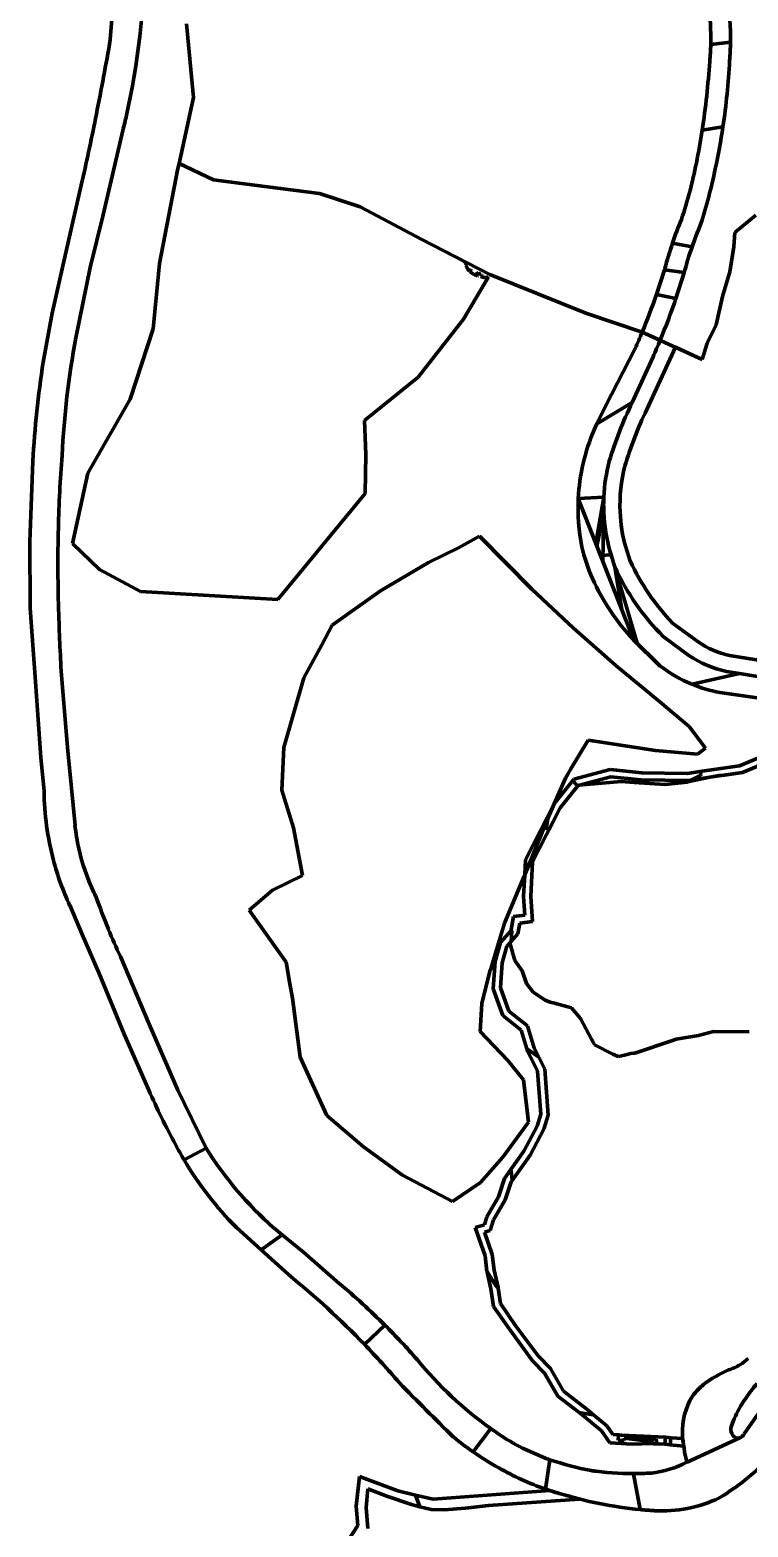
# Model space of a CAD drawing. Header units: inches. Extents: x 4096 to 6070, y 2882 to 5388.
# Drawn here: x 4363.8 to 4462.8, y 4302.5 to 4508.6 of the extents above; entities that cross this region are included whole.
import ezdxf

# ---------------------------------------------------------------- set-up
doc = ezdxf.new("R2010")
doc.units = ezdxf.units.IN
doc.header["$MEASUREMENT"] = 0
doc.linetypes.add('A_CONTINUOUS_LINE', pattern=[0])
for name, color, linetype, lineweight in [('access road', 150, 'Continuous', 30), ('footpath line', 2, 'Continuous', 30), ('Hatch institutional', 131, 'Continuous', 15), ('Hatch residential', 51, 'Continuous', 15), ('road 2', 1, 'A_CONTINUOUS_LINE', 30), ('secondary road', 40, 'Continuous', 30)]:
    doc.layers.add(name, color=color, linetype=linetype, lineweight=lineweight)

# ---------------------------------------------------------------- blocks, each defined once
blk = doc.blocks.new('residential')
at = {"layer": 'Hatch residential', "lineweight": 90}
for p, q in [((4384.39, 4490.21), (4384.24, 4489.52)), ((4389.11, 4487.99), (4384.39, 4490.21)), ((4384.24, 4489.52), (4381.71, 4476.47)), ((4394.8, 4487.23), (4389.11, 4487.99)), ((4403.74, 4486.08), (4394.8, 4487.23)), ((4409.32, 4484.28), (4403.74, 4486.08)), ((4417.83, 4479.76), (4409.32, 4484.28)), ((4463.83, 4483.12), (4460.93, 4480.74)), ((4423.62, 4476.77), (4417.83, 4479.76)), ((4460.93, 4480.74), (4460.81, 4478.75)), ((4460.81, 4478.75), (4460.26, 4475.29)), ((4381.71, 4476.47), (4380.81, 4467.44)), ((4423.71, 4476.59), (4423.62, 4476.77)), ((4423.79, 4476.53), (4423.71, 4476.59)), ((4423.92, 4476.53), (4423.79, 4476.53)), ((4423.9, 4476.2), (4423.94, 4476.33)), ((4424.01, 4475.9), (4423.9, 4476.2)), ((4424.04, 4476.55), (4423.92, 4476.53)), ((4423.94, 4476.33), (4424.07, 4476.31)), ((4424.13, 4476.5), (4424.04, 4476.55)), ((4424.07, 4476.31), (4424.13, 4476.5)), ((4424.44, 4475.58), (4424.39, 4475.52)), ((4424.39, 4475.52), (4424.4, 4475.42)), ((4424.52, 4475.54), (4424.44, 4475.58)), ((4424.57, 4475.5), (4424.52, 4475.54)), ((4424.65, 4475.42), (4424.57, 4475.5)), ((4423.55, 4468.81), (4427, 4474.63)), ((4424.45, 4475.37), (4424.55, 4475.36)), ((4424.55, 4475.36), (4424.65, 4475.42)), ((4425.44, 4475.09), (4425.36, 4474.97)), ((4425.36, 4474.97), (4425.52, 4474.87)), ((4425.61, 4475.2), (4425.44, 4475.09)), ((4425.6, 4474.76), (4425.48, 4474.73)), ((4425.52, 4474.87), (4425.6, 4474.76)), ((4425.84, 4474.92), (4425.61, 4475.2)), ((4425.98, 4474.93), (4425.84, 4474.92)), ((4425.97, 4474.67), (4426.01, 4474.71)), ((4426.21, 4474.56), (4425.97, 4474.67)), ((4425.98, 4474.76), (4425.98, 4474.93)), ((4426.07, 4474.79), (4425.98, 4474.76)), ((4426.01, 4474.71), (4426.06, 4474.69)), ((4426.06, 4474.69), (4426.14, 4474.76)), ((4426.14, 4474.76), (4426.07, 4474.79)), ((4427, 4474.63), (4426.85, 4474.56)), ((4460.26, 4475.29), (4459.26, 4471.9)), ((4459.26, 4471.9), (4458.37, 4468.02)), ((4380.81, 4467.44), (4377.63, 4457.76)), ((4417.32, 4460.8), (4423.55, 4468.81)), ((4423.55, 4468.81), (4423.55, 4468.81)), ((4458.37, 4468.02), (4457.12, 4465.47)), ((4457.12, 4465.47), (4456.44, 4463.25)), ((4452.75, 4464.92), (4448.81, 4456.33)), ((4456.44, 4463.25), (4452.75, 4464.92)), ((4409.95, 4454.85), (4417.32, 4460.8)), ((4377.63, 4457.76), (4371.81, 4447.57)), ((4410.12, 4450.17), (4409.95, 4454.85)), ((4410.02, 4444.77), (4410.12, 4450.17)), ((4371.81, 4447.57), (4369.71, 4437.89)), ((4398, 4430.21), (4410.02, 4444.77)), ((4410.02, 4444.77), (4410.02, 4444.77)), ((4425.78, 4438.92), (4422.86, 4437.29)), ((4432.98, 4431.63), (4425.78, 4438.92)), ((4369.71, 4437.89), (4373.42, 4434.34)), ((4422.86, 4437.29), (4418.73, 4435.29)), ((4445.92, 4437.4), (4446.52, 4435.49)), ((4373.42, 4434.34), (4379.08, 4431.29)), ((4418.73, 4435.29), (4412.11, 4431.37)), ((4379.08, 4431.29), (4398, 4430.21)), ((4412.11, 4431.37), (4405.47, 4426.64)), ((4438.72, 4426.23), (4432.98, 4431.63)), ((4405.47, 4426.64), (4404.03, 4423.97)), ((4444.55, 4421.08), (4438.72, 4426.23)), ((4438.72, 4426.23), (4438.72, 4426.23)), ((4452.37, 4426.93), (4455.88, 4424.36)), ((4404.03, 4423.97), (4401.56, 4419.4)), ((4460.21, 4422.49), (4465.09, 4421.71)), ((4450.59, 4416.12), (4444.55, 4421.08)), ((4401.56, 4419.4), (4398.82, 4409.83)), ((4454.63, 4412.72), (4450.59, 4416.12)), ((4456.9, 4409.7), (4454.63, 4412.72)), ((4398.82, 4409.83), (4398.55, 4403.95)), ((4438.36, 4406.87), (4440.75, 4410.82)), ((4440.75, 4410.82), (4450.01, 4409.41)), ((4455.79, 4408.89), (4456.9, 4409.7)), ((4450.01, 4409.41), (4455.79, 4408.89)), ((4465.92, 4408.03), (4461.99, 4406.38)), ((4436.05, 4402.05), (4437.59, 4405.61)), ((4437.59, 4405.61), (4437.93, 4406.16)), ((4437.59, 4405.61), (4437.59, 4405.61)), ((4437.93, 4406.16), (4438.36, 4406.87)), ((4457.5, 4405.71), (4454.43, 4405.07)), ((4461.99, 4406.38), (4457.5, 4405.71)), ((4398.55, 4403.95), (4398.92, 4402.74)), ((4439.35, 4404.57), (4436.9, 4401.52)), ((4439.51, 4404.61), (4439.35, 4404.57)), ((4445.26, 4405.15), (4439.51, 4404.61)), ((4447.05, 4405), (4445.26, 4405.15)), ((4451.31, 4404.71), (4447.05, 4405)), ((4454.35, 4405.06), (4451.31, 4404.71)), ((4454.43, 4405.07), (4454.35, 4405.06)), ((4398.92, 4402.74), (4400.15, 4398.74)), ((4434.12, 4398.29), (4436.05, 4402.05)), ((4436.9, 4401.52), (4435.01, 4397.83)), ((4400.15, 4398.74), (4401.38, 4392.18)), ((4432.1, 4394.36), (4434.12, 4398.29)), ((4435.01, 4397.83), (4433.09, 4394.09)), ((4431.99, 4392.3), (4432.1, 4394.26)), ((4432.1, 4394.26), (4432.1, 4394.36)), ((4433.09, 4394.09), (4432.82, 4389.31)), ((4401.38, 4392.18), (4397.24, 4390.18)), ((4429.23, 4385.63), (4431.91, 4392.1)), ((4431.91, 4392.1), (4431.99, 4392.3)), ((4397.24, 4390.18), (4394.05, 4387.43)), ((4432.82, 4389.31), (4433.05, 4385.85)), ((4394.05, 4387.43), (4399.13, 4380.25)), ((4427.26, 4379.2), (4429.23, 4385.63)), ((4431.33, 4385.63), (4431.07, 4384.15)), ((4433.05, 4385.85), (4431.33, 4385.63)), ((4431.07, 4384.15), (4429.96, 4382.93)), ((4429.96, 4382.93), (4430.64, 4380.48)), ((4399.13, 4380.25), (4399.66, 4377.27)), ((4426.09, 4374.58), (4427.25, 4379.2)), ((4430.64, 4380.48), (4431.64, 4379.06)), ((4431.64, 4379.06), (4432.26, 4377.31)), ((4399.66, 4377.27), (4400.01, 4375.3)), ((4432.26, 4377.31), (4433.16, 4376.12)), ((4400.01, 4375.3), (4401.07, 4367.17)), ((4425.88, 4370.72), (4426.09, 4374.58)), ((4433.16, 4376.12), (4434.8, 4375.01)), ((4434.8, 4375.01), (4435.51, 4374.76)), ((4435.51, 4374.76), (4436.29, 4374.56)), ((4436.29, 4374.56), (4436.42, 4374.53)), ((4436.42, 4374.53), (4438.44, 4373.98)), ((4438.44, 4373.98), (4439.7, 4372.51)), ((4439.7, 4372.51), (4441.23, 4369.54)), ((4429.69, 4366.72), (4425.88, 4370.72)), ((4455.95, 4370.17), (4458.01, 4370.71)), ((4458.01, 4370.71), (4462.92, 4370.68)), ((4441.23, 4369.54), (4441.37, 4369.33)), ((4441.37, 4369.33), (4441.59, 4368.87)), ((4441.59, 4368.87), (4444.14, 4367.59)), ((4447.18, 4367.7), (4452.33, 4369.47)), ((4452.33, 4369.47), (4452.85, 4369.67)), ((4452.85, 4369.67), (4455.95, 4370.17)), ((4401.07, 4367.17), (4404.75, 4359.15)), ((4431.82, 4364.03), (4429.69, 4366.72)), ((4429.69, 4366.72), (4429.69, 4366.72)), ((4444.14, 4367.59), (4444.79, 4367.29)), ((4444.79, 4367.29), (4444.91, 4367.28)), ((4444.91, 4367.28), (4445.76, 4367.45)), ((4445.76, 4367.45), (4446.6, 4367.67)), ((4446.6, 4367.67), (4447.02, 4367.7)), ((4447.02, 4367.7), (4447.02, 4367.7)), ((4447.02, 4367.7), (4447.18, 4367.7)), ((4432.51, 4358.21), (4431.82, 4364.03)), ((4404.75, 4359.15), (4409.8, 4354.83)), ((4428.97, 4353.41), (4432.51, 4358.21)), ((4409.8, 4354.83), (4415.15, 4350.94)), ((4425.91, 4349.93), (4428.97, 4353.41)), ((4415.15, 4350.94), (4422.07, 4347.28)), ((4422.07, 4347.28), (4425.91, 4349.93))]:
    blk.add_line(p, q, dxfattribs=at)
for centre, radius, start, end in [((4426.53, 4477.56), 3.02, 213.3837, 225.1498), ((4426.53, 4477.56), 3.02, 226.5455, 249.6599), ((4426.53, 4477.56), 3.02, 263.8872, 270), ((4426.53, 4477.56), 3.02, 270, 276.1128), ((4495.56, 4433.74), 51.93, 154.2063, 163.3559), ((4466.52, 4443.19), 21.41, 165.3294, 182.5129), ((4466.52, 4443.19), 21.41, 182.5129, 195.6977), ((4475.49, 4449.01), 31.97, 205.0122, 223.6883), ((4463.01, 4434.9), 12.73, 235.9382, 257.3047)]:
    blk.add_arc(centre, radius, start, end, dxfattribs=at)
blk = doc.blocks.new('road')
at = {"layer": 'road 2', "lineweight": 90}
for p, q in [((4375.19, 4510.66), (4374.91, 4507.29)), ((4373.94, 4483.17), (4376.65, 4494.77)), ((4371.05, 4487.82), (4368.91, 4478.55)), ((4372.15, 4475.91), (4373.94, 4483.17)), ((4368.91, 4478.55), (4366.93, 4469.6)), ((4370.16, 4466.21), (4372.15, 4475.91)), ((4366.93, 4469.6), (4365.67, 4462.87)), ((4370.16, 4466.21), (4370.16, 4466.21)), ((4364.23, 4449.24), (4363.89, 4439.39)), ((4363.89, 4439.39), (4363.85, 4438.18)), ((4363.85, 4438.18), (4363.88, 4429)), ((4363.88, 4429), (4364.45, 4421.36)), ((4367.82, 4428.11), (4367.82, 4428.11)), ((4364.45, 4421.36), (4364.48, 4420.85)), ((4364.48, 4420.85), (4365.37, 4408.43)), ((4369.03, 4409.79), (4368.22, 4419.24)), ((4368.22, 4419.24), (4368.22, 4419.24)), ((4370.06, 4399.09), (4369.03, 4409.79)), ((4365.37, 4408.43), (4365.8, 4403.82)), ((4370.06, 4399.09), (4370.06, 4399.09)), ((4370.58, 4395.91), (4370.58, 4395.91)), ((4372.9, 4389.35), (4372.9, 4389.35)), ((4369.32, 4388.08), (4371.09, 4383.98)), ((4371.09, 4383.98), (4373.37, 4378.7)), ((4380.27, 4371.71), (4376.31, 4381.03)), ((4373.37, 4378.7), (4376.83, 4370.35)), ((4376.83, 4370.35), (4380.22, 4362.65)), ((4384.23, 4362.65), (4380.27, 4371.71)), ((4380.27, 4371.71), (4380.27, 4371.71)), ((4388.11, 4354.64), (4384.23, 4362.65)), ((4388.12, 4354.65), (4385.07, 4353.04)), ((4388.12, 4354.65), (4388.12, 4354.65)), ((4392.28, 4343.73), (4395.69, 4340.63)), ((4398.61, 4342.71), (4397.42, 4343.69)), ((4398.61, 4342.71), (4395.69, 4340.63)), ((4401.52, 4340.31), (4398.61, 4342.71)), ((4395.69, 4340.63), (4399.44, 4337.23)), ((4406.45, 4336.02), (4401.52, 4340.31)), ((4406.45, 4336.02), (4406.45, 4336.02)), ((4412.74, 4330.26), (4409.92, 4327.63)), ((4417.18, 4325.53), (4417.18, 4325.53)), ((4465.92, 4320.65), (4462.2, 4315.3)), ((4424.88, 4312.83), (4427.31, 4316.05)), ((4461.7, 4314.79), (4454.35, 4311.4)), ((4435.04, 4311.88), (4431.7, 4313.33)), ((4435.47, 4311.77), (4434.84, 4307.71)), ((4435.47, 4311.74), (4434.84, 4307.71)), ((4435.47, 4311.77), (4435.47, 4311.77)), ((4435.47, 4311.74), (4435.47, 4311.74)), ((4441.13, 4310.25), (4441.13, 4310.25)), ((4447.91, 4304.88), (4446.98, 4309.82)), ((4446.98, 4309.82), (4446.98, 4309.82))]:
    blk.add_line(p, q, dxfattribs=at)
for centre, radius, start, end in [((4280.76, 4518.73), 98.83, 347.2169, 0.0065), ((3964.24, 4578.58), 416.82, 348.7134, 350.1529), ((3964.24, 4578.58), 416.82, 347.4237, 348.7134), ((4280.76, 4518.73), 98.83, 345.9745, 347.2169), ((4491.66, 4443.78), 123.55, 169.5386, 177.0969), ((4520.99, 4439.57), 157.06, 171.4674, 176.4692), ((4564.17, 4435.08), 196.47, 175.6332, 178.5539), ((4564.17, 4435.08), 196.47, 178.5539, 182.0321), ((4619.88, 4434.96), 252.15, 181.5571, 183.5754), ((4404.46, 4404.22), 38.67, 180.5833, 194.9077), ((4398.97, 4402.24), 29.09, 186.2122, 192.5778), ((4398.97, 4402.24), 29.09, 192.5778, 205.1701), ((4404.46, 4404.22), 38.67, 194.9077, 204.6576), ((4398.97, 4402.24), 29.09, 205.1701, 206.3138), ((4491.23, 4433.04), 126.14, 200.2681, 202.4828), ((4458.44, 4419.59), 90.73, 202.5469, 205.1499), ((4467.97, 4401.01), 95.77, 203.6122, 208.6211), ((4425.72, 4377.07), 47.22, 207.6887, 210.5916), ((4430.17, 4380.92), 49.59, 211.9896, 228.659), ((4425.72, 4377.07), 47.22, 210.5916, 224.9142), ((4326.85, 4247.44), 115.46, 43.9914, 51.0458), ((4342.17, 4259.54), 99.91, 45.0616, 49.9516), ((4342.17, 4259.54), 99.91, 41.3393, 45.0616), ((4326.85, 4247.44), 115.46, 40.4554, 43.9914), ((4457.57, 4358.52), 52.15, 219.2372, 234.5262), ((4646.72, 4546.71), 322.74, 224.0376, 225.9218), ((4448.7, 4347.14), 41.77, 230.6409, 235.2339), ((4457.57, 4358.52), 52.15, 234.5262, 235.8679), ((4445.02, 4339.49), 29.36, 235.3111, 243.0204), ((4461.28, 4315.7), 1, 294.7656, 336.4013), ((4448.7, 4347.14), 41.77, 235.2339, 240.9656), ((4447.07, 4343.19), 37.53, 240.2078, 250.9768), ((4449.58, 4353.91), 44.47, 250.9138, 251.5059), ((4449.58, 4353.91), 44.47, 251.5059, 259.0491), ((4447.81, 4324.03), 14.22, 276.4814, 297.3402), ((4442.33, 4334.06), 32.11, 300.8596, 316.312), ((4446.94, 4349.88), 40.05, 261.6515, 262.6205), ((4446.94, 4349.88), 40.05, 261.6515, 270.0564), ((4446.94, 4349.88), 40.05, 270.0564, 273.5403), ((4447.07, 4343.19), 37.53, 250.9768, 254.045), ((4453.2, 4360.38), 55.75, 252.8434, 264.5544), ((4450.97, 4322.68), 17.99, 266.3445, 295.8185), ((4453.2, 4360.38), 55.75, 264.5544, 266.5237)]:
    blk.add_arc(centre, radius, start, end, dxfattribs=at)
blk = doc.blocks.new('road 5')
at = {"layer": 'footpath line', "lineweight": 90}
for p, q in [((4465.54, 4408.96), (4461.6, 4407.31)), ((4461.99, 4406.38), (4465.92, 4408.03)), ((4438.78, 4405.45), (4438.64, 4405.27)), ((4443.77, 4406.77), (4438.78, 4405.45)), ((4439.35, 4404.57), (4443.85, 4405.76)), ((4448.11, 4406.34), (4443.77, 4406.77)), ((4443.85, 4405.76), (4448.05, 4405.34)), ((4454.41, 4406.25), (4448.11, 4406.34)), ((4456.11, 4406.5), (4454.41, 4406.25)), ((4456.22, 4406.02), (4454.81, 4405.3)), ((4454.81, 4405.3), (4456.22, 4406.02)), ((4454.81, 4405.3), (4457.5, 4405.71)), ((4461.6, 4407.31), (4456.11, 4406.5)), ((4456.11, 4406.5), (4456.3, 4406.19)), ((4456.3, 4406.19), (4456.11, 4406.5)), ((4456.3, 4406.13), (4456.22, 4406.02)), ((4456.22, 4406.02), (4456.3, 4406.13)), ((4456.3, 4406.19), (4456.3, 4406.13)), ((4456.3, 4406.13), (4456.3, 4406.19)), ((4456.3, 4406.13), (4456.3, 4406.13)), ((4457.5, 4405.71), (4458.79, 4405.97)), ((4458.79, 4405.97), (4459.51, 4406.01)), ((4459.51, 4406.01), (4461.99, 4406.38)), ((4438.64, 4405.27), (4436.06, 4402.06)), ((4436.9, 4401.52), (4439.28, 4404.48)), ((4438.64, 4405.27), (4439.28, 4404.48)), ((4439.28, 4404.48), (4438.64, 4405.27)), ((4439.28, 4404.48), (4439.35, 4404.57)), ((4439.28, 4404.48), (4439.28, 4404.48)), ((4448.05, 4405.34), (4454.56, 4405.26)), ((4454.56, 4405.26), (4454.81, 4405.3)), ((4436.05, 4402.05), (4435.18, 4400.05)), ((4435.36, 4398.51), (4436.9, 4401.52)), ((4436.06, 4402.06), (4436.05, 4402.05)), ((4434.8, 4399.18), (4431.99, 4392.3)), ((4431.99, 4392.3), (4434.8, 4399.18)), ((4435.26, 4400.51), (4434.12, 4398.29)), ((4435.18, 4400.05), (4434.8, 4399.18)), ((4434.8, 4399.18), (4435.18, 4400.05)), ((4434.8, 4399.18), (4434.8, 4399.18)), ((4435.18, 4400.05), (4434.98, 4398.82)), ((4434.98, 4398.82), (4435.18, 4400.05)), ((4435.18, 4400.05), (4435.26, 4400.51)), ((4435.26, 4400.51), (4435.26, 4400.51)), ((4434.12, 4398.29), (4432.1, 4394.36)), ((4433.09, 4394.09), (4435.01, 4397.83)), ((4434.98, 4398.82), (4435, 4398.69)), ((4435, 4398.68), (4434.98, 4398.82)), ((4435, 4398.69), (4435.02, 4398.67)), ((4435.36, 4398.51), (4435, 4398.68)), ((4435.01, 4397.83), (4435.36, 4398.51)), ((4435.02, 4398.67), (4435.36, 4398.51)), ((4435.36, 4398.51), (4435.36, 4398.51)), ((4432.1, 4394.36), (4431.99, 4392.3)), ((4432.82, 4389.31), (4433.09, 4394.09)), ((4431.99, 4392.3), (4431.82, 4389.3)), ((4431.82, 4389.3), (4431.99, 4386.72)), ((4433.05, 4385.85), (4432.82, 4389.31)), ((4430.47, 4386.53), (4430.15, 4384.73)), ((4431.99, 4386.72), (4430.47, 4386.53)), ((4431.07, 4384.15), (4431.33, 4385.63)), ((4431.33, 4385.63), (4433.05, 4385.85)), ((4428.64, 4382.95), (4427.92, 4380.36)), ((4430.13, 4384.61), (4428.64, 4382.95)), ((4429.54, 4382.46), (4430.14, 4383.12)), ((4430.15, 4384.73), (4430.13, 4384.61)), ((4430.24, 4384.53), (4430.14, 4383.12)), ((4430.14, 4383.12), (4430.24, 4384.53)), ((4430.14, 4383.12), (4431.07, 4384.15)), ((4430.15, 4384.73), (4430.22, 4384.7)), ((4430.16, 4384.73), (4430.15, 4384.73)), ((4430.15, 4384.73), (4430.15, 4384.73)), ((4430.21, 4384.7), (4430.16, 4384.73)), ((4430.22, 4384.7), (4430.19, 4384.62)), ((4430.19, 4384.61), (4430.21, 4384.69)), ((4430.19, 4384.62), (4430.21, 4384.59)), ((4430.24, 4384.53), (4430.19, 4384.61)), ((4430.21, 4384.69), (4430.21, 4384.7)), ((4430.21, 4384.7), (4430.21, 4384.7)), ((4430.21, 4384.59), (4430.24, 4384.53)), ((4428.91, 4380.18), (4429.54, 4382.46)), ((4429.54, 4382.46), (4429.54, 4382.46)), ((4427.92, 4380.36), (4427.63, 4376.59)), ((4428.65, 4376.73), (4428.91, 4380.18)), ((4427.63, 4376.59), (4428.99, 4372.91)), ((4429.83, 4373.52), (4428.65, 4376.73)), ((4428.99, 4372.91), (4431.52, 4370.91)), ((4432.39, 4371.5), (4429.83, 4373.52)), ((4431.52, 4370.91), (4432.29, 4368.32)), ((4433.3, 4368.42), (4432.39, 4371.5)), ((4432.29, 4368.32), (4432.29, 4368.32)), ((4432.29, 4368.32), (4432.64, 4368.09)), ((4432.64, 4368.09), (4432.29, 4368.32)), ((4432.29, 4368.32), (4432.37, 4368.05)), ((4433.94, 4367.15), (4433.3, 4368.42)), ((4432.37, 4368.05), (4433.77, 4365.26)), ((4433.94, 4367.15), (4432.64, 4368.09)), ((4432.64, 4368.09), (4433.94, 4367.15)), ((4434.75, 4365.53), (4433.94, 4367.15)), ((4433.77, 4365.26), (4434.21, 4359.31)), ((4435.22, 4359.2), (4434.75, 4365.53)), ((4434.75, 4365.53), (4434.75, 4365.53)), ((4434.21, 4359.31), (4433.71, 4357.66)), ((4434.64, 4357.27), (4435.22, 4359.2)), ((4433.71, 4357.66), (4431.88, 4354.22)), ((4432.73, 4353.7), (4434.64, 4357.27)), ((4431.88, 4354.22), (4430.09, 4351.69)), ((4430.26, 4350.18), (4432.73, 4353.7)), ((4429.23, 4350.47), (4428.4, 4347.94)), ((4430.09, 4351.69), (4429.23, 4350.47)), ((4429.32, 4347.52), (4430.14, 4350.01)), ((4430.09, 4351.69), (4430.16, 4351.13)), ((4430.1, 4351.69), (4430.09, 4351.69)), ((4430.16, 4351.13), (4430.1, 4351.69)), ((4430.14, 4350.01), (4430.26, 4350.18)), ((4430.14, 4350.01), (4430.14, 4350.01)), ((4430.16, 4351.13), (4430.26, 4350.18)), ((4430.26, 4350.18), (4430.16, 4351.13)), ((4428.4, 4347.94), (4426.76, 4345.2)), ((4427.69, 4344.79), (4429.32, 4347.52)), ((4426.44, 4344.1), (4425.17, 4343.74)), ((4425.17, 4343.74), (4426.55, 4339.8)), ((4426.76, 4345.2), (4426.44, 4344.1)), ((4427.24, 4343.29), (4427.69, 4344.79)), ((4426.46, 4343.06), (4427.24, 4343.29)), ((4427.53, 4340.02), (4426.46, 4343.06)), ((4426.55, 4339.8), (4426.79, 4337.66)), ((4427.78, 4337.83), (4427.53, 4340.02)), ((4426.79, 4337.66), (4426.81, 4337.56)), ((4426.81, 4337.56), (4426.93, 4337.46)), ((4426.93, 4337.46), (4426.81, 4337.56)), ((4426.81, 4337.56), (4426.81, 4337.56)), ((4426.81, 4337.56), (4427.35, 4335.27)), ((4426.93, 4337.46), (4427.98, 4335.79)), ((4427.98, 4335.79), (4426.93, 4337.46)), ((4428.33, 4335.46), (4427.78, 4337.83)), ((4427.35, 4335.27), (4427.71, 4332.86)), ((4427.98, 4335.79), (4428.35, 4335.38)), ((4428.35, 4335.38), (4427.98, 4335.79)), ((4428.35, 4335.38), (4428.33, 4335.46)), ((4428.67, 4333.24), (4428.35, 4335.38)), ((4430.69, 4330.28), (4428.67, 4333.24)), ((4427.71, 4332.86), (4429.88, 4329.7)), ((4429.88, 4329.7), (4433.09, 4325.38)), ((4433.86, 4326.03), (4430.69, 4330.28)), ((4433.09, 4325.38), (4434.73, 4323.67)), ((4435.54, 4324.28), (4433.86, 4326.03)), ((4433.86, 4326.03), (4433.86, 4326.03)), ((4434.73, 4323.67), (4436.56, 4320.49)), ((4437.33, 4321.16), (4435.54, 4324.28)), ((4440.54, 4318.71), (4437.33, 4321.16)), ((4436.56, 4320.49), (4439.51, 4318.24)), ((4439.51, 4318.24), (4440.01, 4318.16)), ((4440.01, 4318.16), (4439.51, 4318.24)), ((4439.51, 4318.24), (4439.91, 4317.93)), ((4439.91, 4317.93), (4442.55, 4315.71)), ((4440.01, 4318.16), (4440.25, 4318.1)), ((4440.25, 4318.1), (4440.01, 4318.16)), ((4440.25, 4318.1), (4441.47, 4317.92)), ((4441.47, 4317.92), (4440.25, 4318.1)), ((4441.47, 4317.92), (4440.54, 4318.71)), ((4443.29, 4316.4), (4441.47, 4317.92)), ((4441.47, 4317.92), (4441.47, 4317.92)), ((4442.55, 4315.71), (4443.74, 4314.05)), ((4444.15, 4315.2), (4443.29, 4316.4)), ((4444.92, 4315.16), (4444.15, 4315.2)), ((4444.88, 4314.45), (4444.92, 4315.16)), ((4444.92, 4315.16), (4444.88, 4314.45)), ((4445.33, 4315.14), (4444.92, 4315.16)), ((4451.39, 4314.83), (4445.33, 4315.14)), ((4445.33, 4315.14), (4445.33, 4315.13)), ((4445.33, 4315.13), (4445.33, 4315.14)), ((4445.33, 4315.13), (4450.07, 4314.6)), ((4450.07, 4314.6), (4445.33, 4315.13)), ((4445.71, 4314.7), (4445.68, 4314.4)), ((4445.68, 4314.4), (4445.71, 4314.7)), ((4449.73, 4314.22), (4445.71, 4314.7)), ((4445.71, 4314.7), (4449.73, 4314.22)), ((4451.3, 4313.89), (4451.39, 4314.83)), ((4451.39, 4314.83), (4451.3, 4313.89)), ((4451.39, 4314.83), (4451.39, 4314.83)), ((4452.1, 4314.77), (4451.39, 4314.83)), ((4452.02, 4313.86), (4452.1, 4314.77)), ((4452.1, 4314.77), (4452.02, 4313.86)), ((4452.1, 4314.77), (4452.1, 4314.77)), ((4453.77, 4314.65), (4452.1, 4314.77)), ((4453.77, 4314.65), (4453.77, 4314.65)), ((4443.74, 4314.05), (4446.8, 4313.88)), ((4445.68, 4314.4), (4444.88, 4314.45)), ((4444.88, 4314.45), (4445.68, 4314.4)), ((4446.8, 4313.88), (4449.46, 4313.97)), ((4449.46, 4313.97), (4449.79, 4313.95)), ((4449.79, 4313.95), (4449.73, 4314.22)), ((4449.73, 4314.22), (4449.79, 4313.95)), ((4449.79, 4313.95), (4450.22, 4313.93)), ((4450.07, 4314.6), (4450.22, 4313.93)), ((4450.22, 4313.93), (4450.07, 4314.6)), ((4450.07, 4314.6), (4450.07, 4314.6)), ((4450.22, 4313.93), (4451.3, 4313.89)), ((4451.3, 4313.89), (4452.02, 4313.81)), ((4452.02, 4313.81), (4452.02, 4313.86)), ((4452.02, 4313.86), (4452.02, 4313.81)), ((4452.02, 4313.81), (4453.89, 4313.63)), ((4409.26, 4309.42), (4408.79, 4305.35)), ((4414.5, 4307.44), (4409.26, 4309.42)), ((4410.17, 4305.14), (4410.41, 4307.72)), ((4410.41, 4307.72), (4412.99, 4306.73)), ((4412.99, 4306.73), (4416.38, 4305.56)), ((4416.93, 4306.87), (4414.5, 4307.44)), ((4419.38, 4306.31), (4416.93, 4306.87)), ((4416.93, 4306.87), (4417.56, 4305.27)), ((4417.56, 4305.27), (4416.93, 4306.87)), ((4435.48, 4307.5), (4419.38, 4306.31)), ((4408.79, 4305.35), (4408.99, 4302.69)), ((4410.38, 4302.28), (4410.17, 4305.14)), ((4410.17, 4305.14), (4410.17, 4305.14)), ((4416.38, 4305.56), (4417.56, 4305.27)), ((4417.56, 4305.27), (4419.1, 4304.88)), ((4419.1, 4304.88), (4420.92, 4304.82)), ((4420.92, 4304.82), (4423.85, 4305.07)), ((4423.85, 4305.07), (4427.02, 4305.44)), ((4427.02, 4305.44), (4439.54, 4306.33)), ((4439.54, 4306.33), (4439.54, 4306.33)), ((4408.99, 4302.69), (4407.54, 4300.43))]:
    blk.add_line(p, q, dxfattribs=at)
for centre, radius, start, end in [((4475.45, 4316.84), 21.8, 185.7683, 188.4798), ((4447.07, 4343.19), 37.53, 252.0049, 254.045), ((4453.2, 4360.38), 55.75, 252.8434, 255.8163)]:
    blk.add_arc(centre, radius, start, end, dxfattribs=at)

msp = doc.modelspace()

# ---------------------------------------------------------------- linework, layer by layer
at = {"layer": 'access road', "lineweight": 90}
for points in [[(4459.9, 4513), (4458.98, 4516.64, -0.070609), (4457.96, 4521.8), (4455.25, 4521.29, 0.06933), (4456.4, 4516.05), (4457.23, 4512.37, -0.047802), (4457.62, 4506.63), (4460.34, 4506.92, 0.043277), (4459.9, 4513)], [(4460.21, 4504.37, 0.01813), (4460.34, 4506.92), (4457.62, 4506.63, -0.019442), (4457.47, 4504.29, -0.022308), (4456.44, 4494.81), (4459.3, 4495.27, 0.024282), (4460.21, 4504.37, 0.01813)], [(4458.25, 4489.51, 0.015559), (4459.3, 4495.27), (4456.44, 4494.81, -0.010756), (4455.64, 4490.29, -0.029537), (4453.59, 4482.53, 0.018283), (4452.34, 4479.24), (4455.05, 4478.77, -0.016035), (4456.22, 4481.84, 0.027203), (4458.25, 4489.51, 0.015559)], [(4455.05, 4478.77), (4452.34, 4479.24, 0.018807), (4451.3, 4475.76, -0.00053), (4451.24, 4475.57), (4453.97, 4475.21, -0.018157), (4455.05, 4478.77)], [(4452.82, 4471.63), (4450.13, 4472.18, -0.014311), (4448.17, 4467.01), (4450.65, 4465.88, 0.015408), (4452.82, 4471.63)], [(4449.67, 4463.61, 0.006203), (4450.65, 4465.88), (4448.17, 4467.01, -0.006375), (4447.2, 4464.74), (4443.12, 4456.81), (4441.95, 4454.36), (4446.8, 4457.33), (4449.67, 4463.61, 0.006203)], [(4446.78, 4457.29), (4446.8, 4457.33), (4441.95, 4454.36), (4441.57, 4453.56, 0.089735), (4439.37, 4444.12), (4442.89, 4444.28, -0.052966), (4443.65, 4449.22, -0.040013), (4446.78, 4457.29)], [(4439.37, 4444.12, 0.061491), (4439.86, 4437.46, 0.052821), (4441.35, 4433.07, 0.085046), (4446.96, 4424.67), (4439.37, 4444.12, 0.061491)], [(4442.87, 4442.89, -0.01463), (4442.89, 4444.28), (4441.8, 4437.9), (4442.74, 4435.48), (4442.87, 4442.89, -0.01463)], [(4442.89, 4442.15), (4441.95, 4437.52), (4442.45, 4436.24), (4443.88, 4436.36), (4443.76, 4436.75, -0.057998), (4442.89, 4442.15), (4442.89, 4442.15)], [(4443.88, 4436.36), (4442.45, 4436.24), (4446.96, 4424.67, 0.000391), (4447, 4424.64), (4447.47, 4424.17), (4443.88, 4436.36)], [(4454.62, 4422.49), (4451.05, 4425.11, -0.088499), (4444.42, 4434.67), (4445.36, 4428.77), (4446.96, 4424.67, 0.000391), (4447, 4424.64), (4450.62, 4421.07, 0.067271), (4455.06, 4418.51), (4461.57, 4419.99), (4459.79, 4420.27, -0.094753), (4454.62, 4422.49)], [(4486.48, 4418.8), (4484.34, 4418.81), (4477.05, 4419.18), (4470.64, 4419.4), (4464.9, 4419.46), (4461.57, 4419.99), (4455.06, 4418.51, 0.051665), (4458.85, 4417.39), (4463.71, 4416.71), (4470.92, 4416.27), (4475.44, 4416.41), (4484.17, 4416), (4485.77, 4415.99), (4486.48, 4418.8)]]:
    msp.add_lwpolyline(points, format="xyb", close=True, dxfattribs=at)
for points in [[(4453.97, 4475.21), (4451.24, 4475.57), (4450.13, 4472.18), (4452.82, 4471.63), (4453.97, 4475.21)], [(4442.89, 4444.28), (4439.37, 4444.12), (4441.8, 4437.9), (4442.89, 4444.28)]]:
    msp.add_lwpolyline(points, close=True, dxfattribs=at)
at = {"layer": 'Hatch institutional', "lineweight": 90}
for p, q in [((4385.39, 4509.46), (4386.38, 4499.32)), ((4385.39, 4509.46), (4386.38, 4499.32)), ((4386.38, 4499.32), (4384.39, 4490.21)), ((4386.38, 4499.32), (4384.39, 4490.21)), ((4384.39, 4490.21), (4389.11, 4487.99)), ((4384.39, 4490.21), (4389.11, 4487.99)), ((4389.11, 4487.99), (4394.8, 4487.23)), ((4389.11, 4487.99), (4394.8, 4487.23)), ((4394.8, 4487.23), (4403.74, 4486.08)), ((4394.8, 4487.23), (4403.74, 4486.08)), ((4403.74, 4486.08), (4409.32, 4484.28)), ((4403.74, 4486.08), (4409.32, 4484.28)), ((4409.32, 4484.28), (4417.83, 4479.76)), ((4409.32, 4484.28), (4417.83, 4479.76)), ((4460.93, 4480.74), (4463.83, 4483.12)), ((4460.93, 4480.74), (4463.83, 4483.12)), ((4417.83, 4479.76), (4427.18, 4474.93)), ((4417.83, 4479.76), (4427.18, 4474.93)), ((4460.81, 4478.75), (4460.93, 4480.74)), ((4460.81, 4478.75), (4460.93, 4480.74)), ((4460.26, 4475.29), (4460.81, 4478.75)), ((4460.26, 4475.29), (4460.81, 4478.75)), ((4427.18, 4474.93), (4440.41, 4469.6)), ((4427.18, 4474.93), (4440.41, 4469.6)), ((4459.26, 4471.9), (4460.26, 4475.29)), ((4459.26, 4471.9), (4460.26, 4475.29)), ((4458.37, 4468.02), (4459.26, 4471.9)), ((4458.37, 4468.02), (4459.26, 4471.9)), ((4440.41, 4469.6), (4448.17, 4467.01)), ((4440.41, 4469.6), (4448.17, 4467.01)), ((4457.12, 4465.47), (4458.37, 4468.02)), ((4457.12, 4465.47), (4458.37, 4468.02)), ((4448.17, 4467.01), (4456.44, 4463.25)), ((4448.17, 4467.01), (4456.44, 4463.25)), ((4456.44, 4463.25), (4457.12, 4465.47)), ((4456.44, 4463.25), (4457.12, 4465.47))]:
    msp.add_line(p, q, dxfattribs=at)
at = {"layer": 'secondary road', "lineweight": 90}
for p, q in [((4461.72, 4319.12), (4461.72, 4319.12)), ((4454.35, 4311.4), (4461.7, 4314.79)), ((4460.42, 4316.28), (4460.42, 4316.28)), ((4461.14, 4314.71), (4461.13, 4314.71)), ((4461.7, 4314.79), (4461.7, 4314.79))]:
    msp.add_line(p, q, dxfattribs=at)
for centre, radius, start, end in [((4458.52, 4329.77), 5.87, 302.005, 316.1166), ((4110.32, 4857.17), 637.32, 302.95919, 303.04639), ((4470.18, 4302.07), 24.25, 114.6334, 120.5306), ((4457.31, 4332.56), 8.89, 288.1045, 299.1543), ((4463.54, 4313.91), 10.71, 138.4242, 142.0913), ((4463.54, 4313.91), 10.71, 127.3468, 138.4242), ((4485.04, 4304.56), 27.49, 140.0224, 145.4656), ((4462.78, 4315.7), 9.05, 148.0708, 183.1736), ((4481.71, 4308.19), 22.78, 151.3487, 159.2026), ((4485.04, 4304.56), 27.49, 145.4656, 148.0313), ((4471.96, 4312.69), 12.09, 158.6, 162.6916), ((4475.45, 4316.84), 21.8, 184.143, 194.4569), ((4461.78, 4315.95), 1.4, 166.2738, 242.6571), ((4461.28, 4315.7), 1, 261.9143, 294.7656)]:
    msp.add_arc(centre, radius, start, end, dxfattribs=at)

# ---------------------------------------------------------------- block references
at = {"layer": 'footpath line', "color": 0, "lineweight": 90}
msp.add_blockref('road 5', (0, 0), dxfattribs=at)
at = {"layer": 'Hatch residential', "color": 0, "lineweight": 90}
msp.add_blockref('residential', (0, 0), dxfattribs=at)
at = {"layer": 'road 2', "color": 0, "lineweight": 90}
msp.add_blockref('road', (0, 0), dxfattribs=at)

doc.saveas('drawing.dxf')
